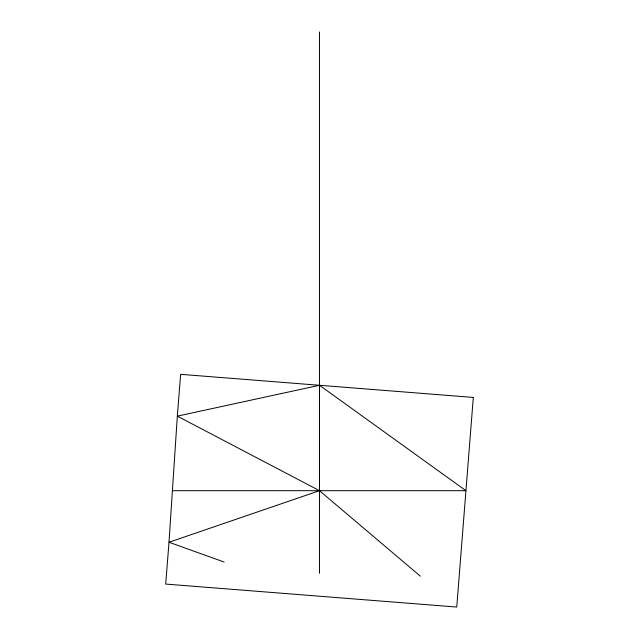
<?xml version="1.0" encoding="UTF-8"?>
<svg xmlns="http://www.w3.org/2000/svg" width="639" height="639" viewBox="0 0 639 639"><rect width="100%" height="100%" fill="white"/><g stroke="black" fill="none" stroke-linecap="round" stroke-linejoin="round"><path stroke-width="0.96" d="M473.307 397.426L456.757 607.05L165.693 584.078L169 542.255L177.33 416.141L319.5 385.285L319.5 490.688L420.358 576.194M172.402 490.688L465.943 490.688L319.5 385.285M473.307 397.426L180.629 374.326L177.33 416.141L319.5 490.688L169 542.255L224.153 562.032M319.5 31.95L319.5 573.319"/></g></svg>
